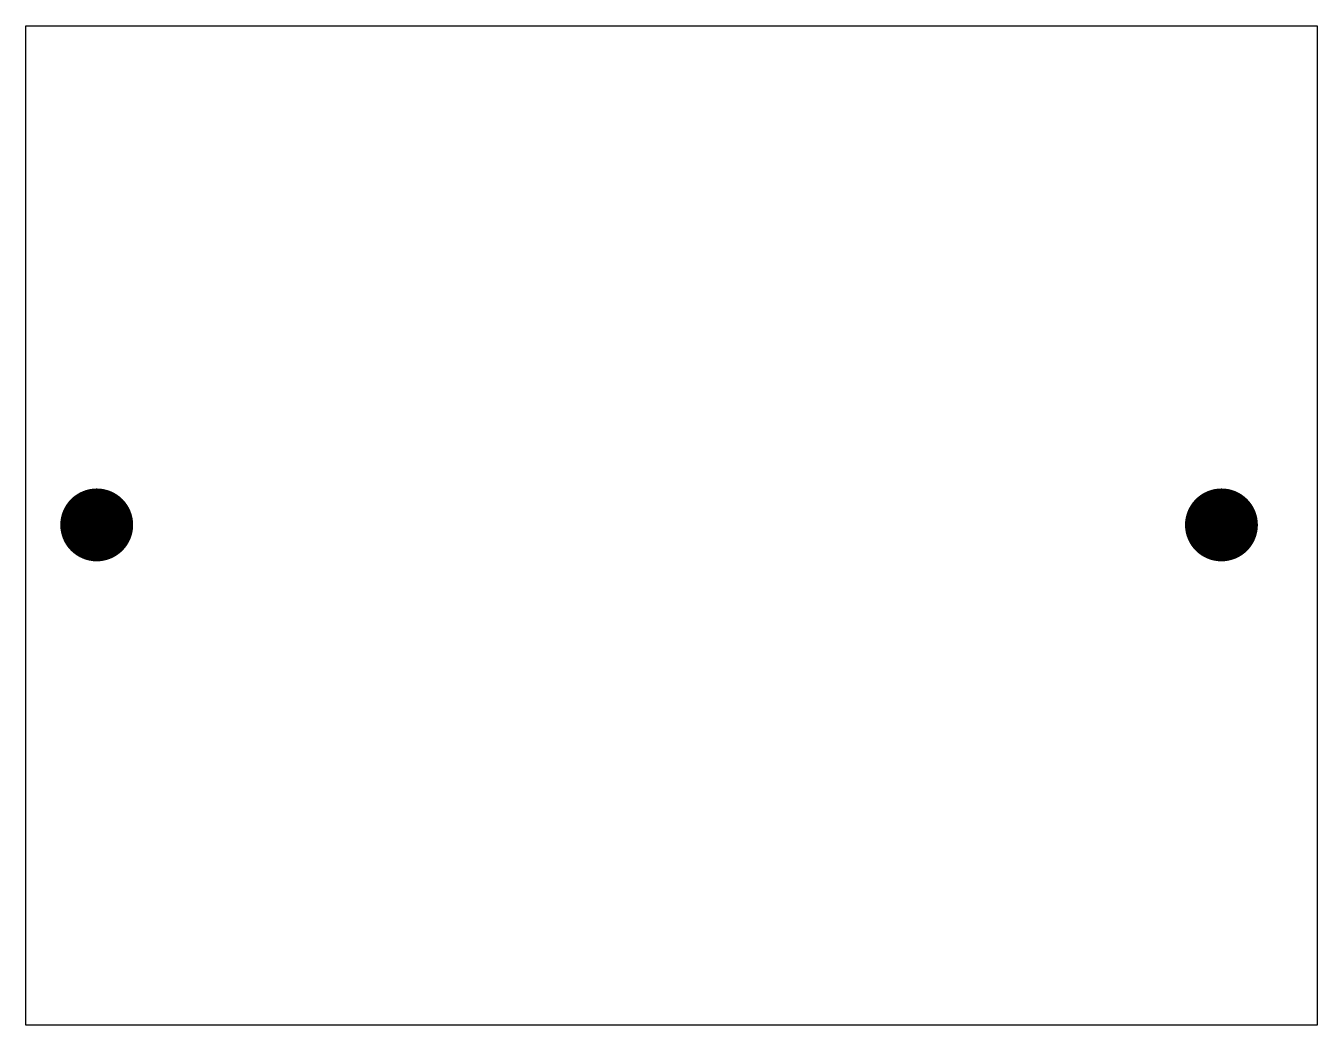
# Model space of a CAD drawing. Header units: millimetres. Extents: x 3.4 to 65.4, y 24 to 72.
import ezdxf

# ---------------------------------------------------------------- set-up
doc = ezdxf.new("R2010")
doc.units = ezdxf.units.MM
doc.layers.add('SSS002-[CADFET_Rv2]', color=7, linetype='Continuous')
doc.layers.add('SSS002-[CADFET_Rv2]_outline', color=7, linetype='Continuous')

msp = doc.modelspace()

# ---------------------------------------------------------------- linework, layer by layer
at = {"layer": 'SSS002-[CADFET_Rv2]', "color": 0}
for points in [[(5.9322, 47.9984, 1.7501, 1.7501, 1), (7.6822, 47.9984, 1.7501, 1.7501, 1), (5.9322, 47.9984, 1.7501, 1.7501, 0)], [(59.9326, 47.9984, 1.7501, 1.7501, 1), (61.6826, 47.9984, 1.7501, 1.7501, 1), (59.9326, 47.9984, 1.7501, 1.7501, 0)]]:
    msp.add_lwpolyline(points, format="xyseb", dxfattribs=at)
at = {"layer": 'SSS002-[CADFET_Rv2]_outline', "color": 11}
for p, q in [((3.4036, 71.97), (65.4036, 71.97)), ((3.4036, 23.97), (3.4036, 71.97)), ((65.4036, 71.97), (65.4036, 23.97)), ((65.4036, 23.97), (3.4036, 23.97))]:
    msp.add_line(p, q, dxfattribs=at)
for points in [[(3.4036, 71.97, 1), (3.4036, 71.97, 1), (3.4036, 71.97)], [(3.4036, 71.97, 1), (3.4036, 71.97, 1), (3.4036, 71.97)], [(65.4036, 71.97, 1), (65.4036, 71.97, 1), (65.4036, 71.97)], [(65.4036, 71.97, 1), (65.4036, 71.97, 1), (65.4036, 71.97)], [(3.4036, 23.97, 1), (3.4036, 23.97, 1), (3.4036, 23.97)], [(3.4036, 23.97, 1), (3.4036, 23.97, 1), (3.4036, 23.97)], [(65.4036, 23.97, 1), (65.4036, 23.97, 1), (65.4036, 23.97)], [(65.4036, 23.97, 1), (65.4036, 23.97, 1), (65.4036, 23.97)]]:
    msp.add_lwpolyline(points, format="xyb", dxfattribs=at)

doc.saveas('drawing.dxf')
